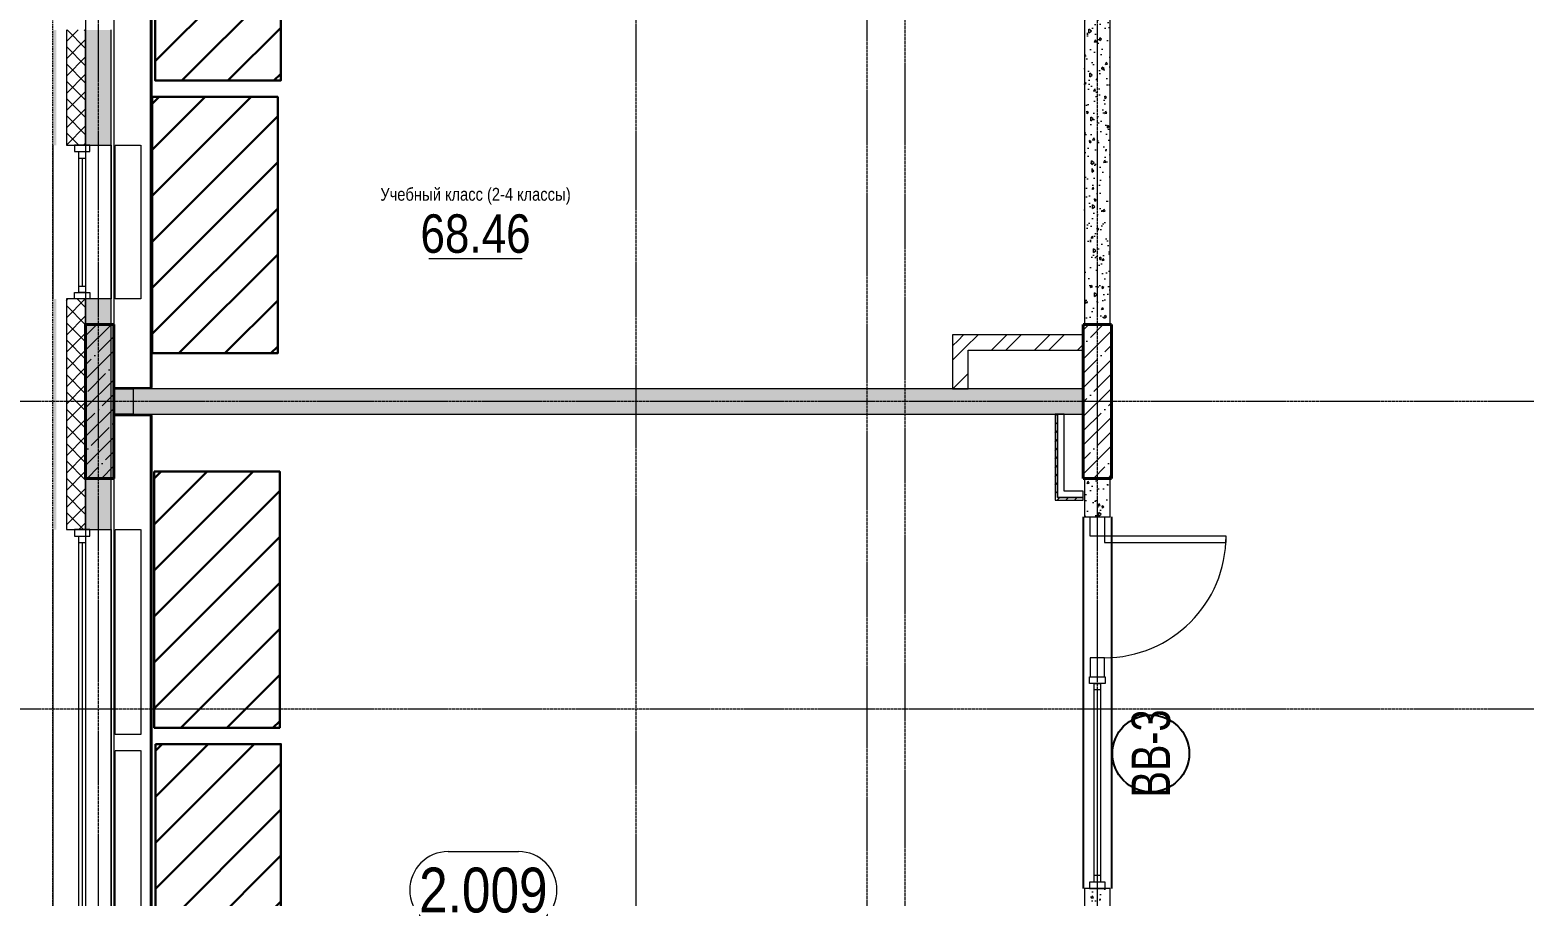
# Model space of a CAD drawing. Header units: millimetres. Extents: x -231292 to 573618, y -153144 to 564035.
# Drawn here: x 8348 to 20016, y 54670 to 61430 of the extents above; entities that cross this region are included whole.
import ezdxf
from ezdxf.enums import TextEntityAlignment as Align

# ---------------------------------------------------------------- set-up
doc = ezdxf.new("R2010")
doc.units = ezdxf.units.MM
for name, pattern in [('CENTER2', [28.575, 19.05, -3.175, 3.175, -3.175]), ('DASHED', [19.05, 12.7, -6.35]), ('HIDDEN2', [4.7625, 3.175, -1.5875])]:
    doc.linetypes.add(name, pattern=pattern)
doc.layers.get('0').update_dxf_attribs({"color": 250})
doc.layers.get('Defpoints').update_dxf_attribs({"color": 250})
for name, color, linetype, lineweight in [('10.3) строит. леса', 20, 'Continuous', 30), ('A-AREA', 250, 'Continuous', 15), ('A-Wall_Материал_Газоблок_Контур', 250, 'Continuous', 0), ('АР_Area', 250, 'Continuous', 5), ('АР_Витраж', 250, 'Continuous', 13), ('АР_Витраж марка', 250, 'Continuous', 9), ('АР_Двери_витраж', 250, 'Continuous', 9), ('АР_Колонны', 250, 'Continuous', 35), ('АР_Окна', 250, 'Continuous', 5), ('АР_Отопительные приборы', 250, 'HIDDEN2', 0), ('АР_площадь пом', 250, 'Continuous', 5), ('АР_Стены ГКЛ', 250, 'Continuous', 15), ('АР_Стены ЖБ', 250, 'Continuous', 35), ('АР_Стены кирпич', 250, 'Continuous', 20), ('АР_Стены ПЕНОблок', 250, 'Continuous', 20), ('АР_Утеплитель', 250, 'Continuous', 0), ('АР_Штриховка', 250, 'Continuous', 0), ('Зашивка радиаторов тип 1 (фанера и МДФ)', 250, 'Continuous', 0), ('КМ_Фахверки', 250, 'Continuous', 80), ('ОВ_Отопление', 250, 'Continuous', 0), ('РД_Оси_100', 250, 'Continuous', 0), ('РД_проем_инж перемыч_фахверк', 250, 'Continuous', 18)]:
    doc.layers.add(name, color=color, linetype=linetype, lineweight=lineweight)
doc.layers.add('АР_Делит', color=250, linetype='Continuous', lineweight=0, plot=False)
doc.layers.add('РД_Проем', color=250, linetype='Continuous', lineweight=0, plot=False)
doc.layers.add('РД_Витраж_вн', color=250, linetype='Continuous')
doc.styles.add('Arial_09', font='ARIALN.TTF', dxfattribs={"width": 0.9})
doc.styles.add('style1', font='ARIALN.TTF')
pattern_1 = [(45, (8883.4, 13229.69), (-112.2532, 112.2532), []), (45, (8995.66, 13229.69), (-112.2532, 112.2532), [198.4375, -39.6875, 0, -39.6875])]

# ---------------------------------------------------------------- blocks, each defined once
blk = doc.blocks.new('СОШ_2200_АР_ОСИ_М100_28.05.24')
at = {"layer": 'АР_Делит', "color": 5, "linetype": 'DASHED'}
blk.add_lwpolyline([(114955, 135155), (114955, -355), (93595.036, -355), (93595.036, 13855), (94145, 13855), (94145, 68320), (66055, 68320), (66055, 13857.73), (83455, 13857.73), (83455, -355), (45245, -355), (45245, 13145), (44695, 13145), (44695, 26755), (45245, 26755), (45245, 68320), (20455, 68320), (20455, 26755), (27955, 26755), (27955, 13145), (-355, 13145), (-355, 100855)], dxfattribs=at)
at = {"layer": 'РД_Оси_100', "linetype": 'CENTER2'}
for p, q in [((0, -6155), (0, 139938.679)), ((4200, -6155), (4200, 139938.679)), ((29555, 45300), (-5954.958, 45300)), ((29555, 42900), (-5954.958, 42900))]:
    blk.add_line(p, q, dxfattribs=at)
for points in [[(5849.555, 139938.679), (6000, 139538.679), (6000, -6194.559)], [(6300, -6195.83), (6300, 139538.679), (6450, 139938.679)], [(7800, -6155), (7800, 139938.679)]]:
    blk.add_lwpolyline(points, dxfattribs=at)
blk = doc.blocks.new('otv_в_стене')
at = {"linetype": 'Continuous'}
blk.add_lwpolyline([(0, -1), (0, 0), (1, 0), (1, -1)], close=True, dxfattribs=at)
blk.add_solid([(0, -1), (0, 0), (0.5, -0.5), (1, 0)], dxfattribs=at)
blk = doc.blocks.new('MOK-МаркаПом_овал_ареал')
for p, q in [((-2.75, 3), (2.75, 3)), ((-2.75, -3), (2.75, -3))]:
    blk.add_line(p, q)
for centre, radius, start, end in [((-2.75, 0), 3, 90, 270), ((2.75, 0), 3, 270, 90), ((-3.75, 0), 3.5, 0, 0.001)]:
    blk.add_arc(centre, radius, start, end)
at = {"color": 0, "style": 'style1'}
blk.add_attdef('АР-ПОМЕЩЕНИЕ:НОМЕР', text='', height=3.5, dxfattribs=at).set_placement((0, 0), align=Align.MIDDLE)
at = {"layer": 'Defpoints', "color": 2, "style": 'style1'}
blk.add_attdef('АР-ПОМЕЩЕНИЕ:НАИМЕНОВАНИЕ', text='', height=1, dxfattribs=at).set_placement((-0.09, -4.81), align=Align.MIDDLE)
blk = doc.blocks.new('MOK-МаркаПомещения1')
at = {"layer": 'A-AREA', "color": 0}
blk.add_line((-3.65, -1.94), (3.65, -1.94), dxfattribs=at)
at = {"layer": 'A-AREA', "color": 0, "style": 'style1'}
blk.add_attdef('АР-ПОМЕЩЕНИЕ:ПЛОЩАДЬ', text='', height=3, dxfattribs=at).set_placement((0, 0), align=Align.MIDDLE)
at = {"layer": 'Defpoints', "style": 'style1', "flags": 8}
blk.add_attdef('АР-ПОМЕЩЕНИЕ:НАИМЕНОВАНИЕ', text='', height=1, dxfattribs=at).set_placement((0, 2.96), align=Align.MIDDLE)
blk = doc.blocks.new('МаркаВитража1')
at = {"layer": 'Defpoints'}
blk.add_circle((0, 0), 3, dxfattribs=at)
at = {"color": 0, "linetype": 'ByBlock', "lineweight": -2, "style": 'Arial_09', "width": 0.9}
blk.add_attdef('АР-ОКНО:НАИМЕНОВАНИЕ', text='', height=3, dxfattribs=at).set_placement((0, 0), align=Align.MIDDLE)

msp = doc.modelspace()

# ---------------------------------------------------------------- hatches: boundary and pattern name
at = {"layer": '10.3) строит. леса'}
h = msp.add_hatch(dxfattribs=at)
h.set_pattern_fill('ANSI31', color=256, scale=80)
h.set_pattern_definition([(45, (13526.34, 206913.73), (-179.60512, 179.60512), [])])
h.paths.add_polyline_path([(9326.652, 63034.609), (9326.652, 61034.609), (10306.652, 61034.609), (10306.652, 63034.609)])
h = msp.add_hatch(dxfattribs=at)
h.set_pattern_fill('ANSI31', color=256, scale=80)
h.set_pattern_definition([(45, (13503.09, 204785.52), (-179.60512, 179.60512), [])])
h.paths.add_polyline_path([(9303.399, 60906.403), (9303.399, 58906.403), (10283.399, 58906.403), (10283.399, 60906.403)])
h = msp.add_hatch(dxfattribs=at)
h.set_pattern_fill('ANSI31', color=256, scale=80)
h.set_pattern_definition([(45, (13518.42, 201862.2), (-179.60512, 179.60512), [])])
h.paths.add_polyline_path([(9318.731, 57983.076), (9318.731, 55983.076), (10298.731, 55983.076), (10298.731, 57983.076)])
h = msp.add_hatch(dxfattribs=at)
h.set_pattern_fill('ANSI31', color=256, scale=80)
h.set_pattern_definition([(45, (13527.86, 199735.6), (-179.60512, 179.60512), [])])
h.paths.add_polyline_path([(9328.168, 55856.476), (9328.168, 53856.476), (10308.168, 53856.476), (10308.168, 55856.476)])
at = {"layer": 'АР_Стены ГКЛ', "linetype": 'Continuous', "lineweight": 0}
h = msp.add_hatch(dxfattribs=at)
h.set_pattern_fill('ANSI31', color=256, scale=15, style=0)
h.set_pattern_definition([(45, (8883.403, 13229.686), (-33.67596, 33.67596), [])])
h.paths.add_polyline_path([(16353.403, 57759.686), (16373.403, 57779.686), (16373.403, 58429.686), (16353.403, 58429.686)], flags=0)
h = msp.add_hatch(dxfattribs=at)
h.set_pattern_fill('ANSI31', color=256, scale=15, style=0)
h.set_pattern_definition([(45, (8883.403, 13229.686), (-33.67596, 33.67596), [])])
h.paths.add_polyline_path([(16573.403, 57759.686), (16573.403, 57779.686), (16373.403, 57779.686), (16353.403, 57759.686)], flags=0)
at = {"layer": 'АР_Штриховка', "linetype": 'Continuous', "lineweight": 0}
h = msp.add_hatch(dxfattribs=at)
h.set_pattern_fill('_U', color=256, style=0, pattern_type=0)
h.set_pattern_definition([(360, (8883.4027, 13229.6861), (-8e-17, 1), [])])
h.paths.add_polyline_path([(8528.403, 29029.686), (8553.403, 29029.686), (8553.403, 29929.686), (8528.403, 29929.686)], flags=0)
h.paths.add_polyline_path([(8528.403, 31129.686), (8553.403, 31129.686), (8553.403, 32029.686), (8528.403, 32029.686)], flags=0)
h.paths.add_polyline_path([(8528.403, 35329.686), (8553.403, 35329.686), (8553.403, 36829.686), (8528.403, 36829.686)], flags=0)
h.paths.add_polyline_path([(8528.403, 39229.686), (8553.403, 39229.686), (8553.403, 40729.686), (8528.403, 40729.686)], flags=0)
h.paths.add_polyline_path([(8528.403, 41929.686), (8553.403, 41929.686), (8553.403, 42829.686), (8528.403, 42829.686)], flags=0)
h.paths.add_polyline_path([(8528.403, 44029.686), (8553.403, 44029.686), (8553.403, 44929.686), (8528.403, 44929.686)], flags=0)
h.paths.add_polyline_path([(8528.403, 48229.686), (8553.403, 48229.686), (8553.403, 50029.686), (8528.403, 50029.686)], flags=0)
h.paths.add_polyline_path([(8528.403, 51229.686), (8553.403, 51229.686), (8553.403, 52129.686), (8528.403, 52129.686)], flags=0)
h.paths.add_polyline_path([(8528.403, 53329.686), (8553.403, 53329.686), (8553.403, 54229.686), (8528.403, 54229.686)], flags=0)
h.paths.add_polyline_path([(8528.403, 57529.686), (8553.403, 57529.686), (8553.403, 59329.686), (8528.403, 59329.686)], flags=0)
h.paths.add_polyline_path([(8528.403, 60529.686), (8553.403, 60529.686), (8553.403, 61429.686), (8528.403, 61429.686)], flags=0)
h.paths.add_polyline_path([(8528.403, 62629.686), (8553.403, 62629.686), (8553.403, 63529.686), (8528.403, 63529.686)], flags=0)
h.paths.add_polyline_path([(8528.403, 66829.686), (8553.403, 66829.686), (8553.403, 68629.686), (8528.403, 68629.686)], flags=0)
h.paths.add_polyline_path([(8528.403, 69829.686), (8553.403, 69829.686), (8553.403, 70729.686), (8528.403, 70729.686)], flags=0)
h.paths.add_polyline_path([(8528.403, 71929.686), (8553.403, 71929.686), (8553.403, 72829.686), (8528.403, 72829.686)], flags=0)
h.paths.add_polyline_path([(8528.403, 76129.686), (8553.403, 76129.686), (8553.403, 77829.686), (8528.403, 77829.686)], flags=0)
h.paths.add_polyline_path([(8528.403, 80229.686), (8553.403, 80229.686), (8553.403, 81129.686), (8528.403, 81129.686)], flags=0)
h.paths.add_polyline_path([(8528.403, 82629.686), (8553.403, 82629.686), (8553.403, 83829.686), (8528.403, 83829.686)], flags=0)
h.paths.add_polyline_path([(8528.403, 86229.686), (8553.403, 86229.686), (8553.403, 87129.686), (8528.403, 87129.686)], flags=0)
h.paths.add_polyline_path([(8528.403, 88629.686), (8553.403, 88629.686), (8553.403, 89829.686), (8528.403, 89829.686)], flags=0)
h.paths.add_polyline_path([(8528.403, 92229.686), (8553.403, 92229.686), (8553.403, 93129.686), (8528.403, 93129.686)], flags=0)
h.paths.add_polyline_path([(8528.403, 94629.686), (8553.403, 94629.686), (8553.403, 96129.686), (8528.403, 96129.686)], flags=0)
h.paths.add_polyline_path([(8528.403, 98529.686), (8553.403, 98529.686), (8553.403, 99429.686), (8528.403, 99429.686)], flags=0)
h.paths.add_polyline_path([(8528.403, 100929.686), (8553.403, 100929.686), (8553.403, 102329.686), (8528.403, 102329.686)], flags=0)
h.paths.add_polyline_path([(8528.403, 103529.686), (8553.403, 103529.686), (8553.403, 104029.686), (8528.403, 104029.686)], flags=0)
h = msp.add_hatch(dxfattribs=at)
h.set_pattern_fill('ANSI37', color=256, scale=30, style=0)
h.set_pattern_definition([(45, (8883.4, 13229.69), (-67.35192, 67.35192), []), (135, (8883.4, 13229.69), (-67.35192, -67.35192), [])])
h.paths.add_polyline_path([(8633.403, 29029.686), (8783.403, 29029.686), (8783.403, 29929.686), (8633.403, 29929.686)], flags=0)
h.paths.add_polyline_path([(8633.403, 31129.686), (8783.403, 31129.686), (8783.403, 32029.686), (8633.403, 32029.686)], flags=0)
h.paths.add_polyline_path([(8633.403, 35329.686), (8783.403, 35329.686), (8783.403, 36829.686), (8633.403, 36829.686)], flags=0)
h.paths.add_polyline_path([(8633.403, 39229.686), (8783.403, 39229.686), (8783.403, 40729.686), (8633.403, 40729.686)], flags=0)
h.paths.add_polyline_path([(8633.403, 41929.686), (8783.403, 41929.686), (8783.403, 42829.686), (8633.403, 42829.686)], flags=0)
h.paths.add_polyline_path([(8633.403, 44029.686), (8783.403, 44029.686), (8783.403, 44929.686), (8633.403, 44929.686)], flags=0)
h.paths.add_polyline_path([(8633.403, 48229.686), (8783.403, 48229.686), (8783.403, 50029.686), (8633.403, 50029.686)], flags=0)
h.paths.add_polyline_path([(8633.403, 51229.686), (8783.403, 51229.686), (8783.403, 52129.686), (8633.403, 52129.686)], flags=0)
h.paths.add_polyline_path([(8633.403, 53329.686), (8783.403, 53329.686), (8783.403, 54229.686), (8633.403, 54229.686)], flags=0)
h.paths.add_polyline_path([(8633.403, 57529.686), (8783.403, 57529.686), (8783.403, 59329.686), (8633.403, 59329.686)], flags=0)
h.paths.add_polyline_path([(8633.403, 60529.686), (8783.403, 60529.686), (8783.403, 61429.686), (8633.403, 61429.686)], flags=0)
h.paths.add_polyline_path([(8633.403, 62629.686), (8783.403, 62629.686), (8783.403, 63529.686), (8633.403, 63529.686)], flags=0)
h.paths.add_polyline_path([(8633.403, 66829.686), (8783.403, 66829.686), (8783.403, 68629.686), (8633.403, 68629.686)], flags=0)
h.paths.add_polyline_path([(8633.403, 69829.686), (8783.403, 69829.686), (8783.403, 70729.686), (8633.403, 70729.686)], flags=0)
h.paths.add_polyline_path([(8633.403, 71929.686), (8783.403, 71929.686), (8783.403, 72829.686), (8633.403, 72829.686)], flags=0)
h.paths.add_polyline_path([(8633.403, 76129.686), (8783.403, 76129.686), (8783.403, 77829.686), (8633.403, 77829.686)], flags=0)
h.paths.add_polyline_path([(8633.403, 80229.686), (8783.403, 80229.686), (8783.403, 81129.686), (8633.403, 81129.686)], flags=0)
h.paths.add_polyline_path([(8633.403, 82629.686), (8783.403, 82629.686), (8783.403, 83829.686), (8633.403, 83829.686)], flags=0)
h.paths.add_polyline_path([(8633.403, 86229.686), (8783.403, 86229.686), (8783.403, 87129.686), (8633.403, 87129.686)], flags=0)
h.paths.add_polyline_path([(8633.403, 88629.686), (8783.403, 88629.686), (8783.403, 89829.686), (8633.403, 89829.686)], flags=0)
h.paths.add_polyline_path([(8633.403, 92229.686), (8783.403, 92229.686), (8783.403, 93129.686), (8633.403, 93129.686)], flags=0)
h.paths.add_polyline_path([(8633.403, 94629.686), (8783.403, 94629.686), (8783.403, 96129.686), (8633.403, 96129.686)], flags=0)
h.paths.add_polyline_path([(8633.403, 98529.686), (8783.403, 98529.686), (8783.403, 99429.686), (8633.403, 99429.686)], flags=0)
h.paths.add_polyline_path([(8633.403, 100929.686), (8783.403, 100929.686), (8783.403, 102329.686), (8633.403, 102329.686)], flags=0)
h.paths.add_polyline_path([(8633.403, 103529.686), (8783.403, 103529.686), (8783.403, 104029.686), (8633.403, 104029.686)], flags=0)
h = msp.add_hatch(dxfattribs=at)
h.set_pattern_fill('AR-CONC', color=256, style=0)
h.set_pattern_definition([(50, (8883.4, 13229.69), (182.18467, -15.93909), [19.05, -209.55]), (355, (8883.4, 13229.69), (-35.24342, 191.05685), [15.24, -167.6406]), (100.45144, (8898.58, 13228.36), (146.94125, 175.11775), [16.19, -178.09024]), (46.1842, (8883.4, 13280.49), (271.07904, -42.04233), [28.575, -314.325]), (96.63556, (8906, 13276.98), (237.4041, 247.4261), [24.285, -267.1356]), (351.18415, (8883.4, 13280.5), (237.4041, 247.4261), [22.86, -251.4597]), (21, (8908.8, 13267.79), (151.6144, -102.2652), [19.05, -209.55]), (326, (8908.8, 13267.79), (61.80203, 184.18797), [15.24, -167.64]), (71.45144, (8921.44, 13259.26), (213.41642, 81.92277), [16.19, -178.08994]), (37.5, (8883.4, 13229.686), (3.088603, 84.55504), [0, -165.608, 0, -170.18, 0, -168.275]), (7.5, (8883.4, 13229.69), (66.81966, 100.180575), [0, -97.028, 0, -161.798, 0, -64.135]), (327.5, (8826.76, 13229.686), (135.590595, -5.728744), [0, -63.5, 0, -198.12, 0, -262.89]), (317.5, (8801.36, 13229.69), (148.12918, 25.42649), [0, -82.55, 0, -131.572, 0, -186.69])])
h.paths.add_polyline_path([(8783.403, 29029.686), (8983.403, 29029.686), (8983.403, 29929.686), (8783.403, 29929.686)], flags=0)
h.paths.add_polyline_path([(8783.403, 31129.686), (8983.403, 31129.686), (8983.403, 32029.686), (8783.403, 32029.686)], flags=0)
h.paths.add_polyline_path([(8783.403, 35329.686), (8983.403, 35329.686), (8983.403, 36829.686), (8783.403, 36829.686)], flags=0)
h.paths.add_polyline_path([(8783.403, 39229.686), (8983.403, 39229.686), (8983.403, 40729.686), (8783.403, 40729.686)], flags=0)
h.paths.add_polyline_path([(8783.403, 41929.686), (8983.403, 41929.686), (8983.403, 42829.686), (8783.403, 42829.686)], flags=0)
h.paths.add_polyline_path([(8783.403, 44029.686), (8983.403, 44029.686), (8983.403, 44929.686), (8783.403, 44929.686)], flags=0)
h.paths.add_polyline_path([(8783.403, 48229.686), (8983.403, 48229.686), (8983.403, 50029.686), (8783.403, 50029.686)], flags=0)
h.paths.add_polyline_path([(8783.403, 51229.686), (8983.403, 51229.686), (8983.403, 52129.686), (8783.403, 52129.686)], flags=0)
h.paths.add_polyline_path([(8783.403, 53329.686), (8983.403, 53329.686), (8983.403, 54229.686), (8783.403, 54229.686)], flags=0)
h.paths.add_polyline_path([(8783.403, 57529.686), (8983.403, 57529.686), (8983.403, 59329.686), (8783.403, 59329.686)], flags=0)
h.paths.add_polyline_path([(8783.403, 60529.686), (8983.403, 60529.686), (8983.403, 61429.686), (8783.403, 61429.686)], flags=0)
h.paths.add_polyline_path([(8783.403, 62629.686), (8983.403, 62629.686), (8983.403, 63529.686), (8783.403, 63529.686)], flags=0)
h.paths.add_polyline_path([(8783.403, 66829.686), (8983.403, 66829.686), (8983.403, 68629.686), (8783.403, 68629.686)], flags=0)
h.paths.add_polyline_path([(8783.403, 69829.686), (8983.403, 69829.686), (8983.403, 70729.686), (8783.403, 70729.686)], flags=0)
h.paths.add_polyline_path([(8783.403, 71929.686), (8983.403, 71929.686), (8983.403, 72829.686), (8783.403, 72829.686)], flags=0)
h.paths.add_polyline_path([(8783.403, 76129.686), (8983.403, 76129.686), (8983.403, 77829.686), (8783.403, 77829.686)], flags=0)
h.paths.add_polyline_path([(8783.403, 80229.686), (8983.403, 80229.686), (8983.403, 81129.686), (8783.403, 81129.686)], flags=0)
h.paths.add_polyline_path([(8783.403, 82629.686), (8983.403, 82629.686), (8983.403, 83829.686), (8783.403, 83829.686)], flags=0)
h.paths.add_polyline_path([(8783.403, 86229.686), (8983.403, 86229.686), (8983.403, 87129.686), (8783.403, 87129.686)], flags=0)
h.paths.add_polyline_path([(8783.403, 88629.686), (8983.403, 88629.686), (8983.403, 89829.686), (8783.403, 89829.686)], flags=0)
h.paths.add_polyline_path([(8783.403, 92229.686), (8983.403, 92229.686), (8983.403, 93129.686), (8783.403, 93129.686)], flags=0)
h.paths.add_polyline_path([(8783.403, 94629.686), (8983.403, 94629.686), (8983.403, 96129.686), (8783.403, 96129.686)], flags=0)
h.paths.add_polyline_path([(8783.403, 98529.686), (8983.403, 98529.686), (8983.403, 99429.686), (8783.403, 99429.686)], flags=0)
h.paths.add_polyline_path([(8783.403, 100929.686), (8983.403, 100929.686), (8983.403, 102329.686), (8783.403, 102329.686)], flags=0)
h.paths.add_polyline_path([(8783.403, 103529.686), (8983.403, 103529.686), (8983.403, 104029.686), (8783.403, 104029.686)], flags=0)
h = msp.add_hatch(dxfattribs=at)
h.set_pattern_fill('AR-CONC', color=256, angle=45, style=0)
h.set_pattern_definition([(95, (8883.4, 13229.69), (140.09465, 117.5534), [19.05, -209.55]), (40, (8883.4, 13229.69), (-160.01845, 110.1767), [15.24, -167.6406]), (145.45144, (8895.08, 13239.48), (-19.9238, 227.7301), [16.19, -178.09024]), (91.1842, (8847.48, 13265.6), (221.4102, 161.9534), [28.575, -314.325]), (141.63556, (8865.93, 13279.1), (-7.0866, 342.8268), [24.285, -267.1356]), (36.18415, (8847.48, 13265.6), (-7.0866, 342.8268), [22.86, -251.4597]), (66, (8874.42, 13274.59), (179.52, 34.89515), [19.05, -209.55]), (11, (8874.42, 13274.59), (-86.5399, 173.9412), [15.24, -167.64]), (116.45145, (8889.38, 13277.5), (92.98005, 208.83634), [16.19, -178.08994]), (82.5, (8883.4, 13229.686), (-57.60547, 61.97341), [0, -165.608, 0, -170.18, 0, -168.275]), (52.5, (8883.4, 13229.69), (-23.58973, 118.087), [0, -97.028, 0, -161.798, 0, -64.135]), (12.5, (8843.35, 13189.634), (99.92786, 91.8262), [0, -63.5, 0, -198.12, 0, -262.89]), (2.5, (8825.39, 13171.67), (86.7639, 122.7224), [0, -82.55, 0, -131.572, 0, -186.69])])
h.paths.add_polyline_path([(16583.403, 59129.686), (16783.403, 59129.686), (16783.403, 62629.686), (16583.403, 62629.686)], flags=0)
at = {"layer": 'АР_Штриховка', "linetype": 'Continuous', "lineweight": 5}
h = msp.add_hatch(dxfattribs=at)
h.set_pattern_fill('ANSI35', color=256, scale=25, style=0)
h.set_pattern_definition(pattern_1)
h.paths.add_polyline_path([(8783.403, 57929.686), (9003.403, 57929.686), (9003.403, 59129.686), (8783.403, 59129.686)], flags=0)
at = {"layer": 'АР_Штриховка', "linetype": 'Continuous', "lineweight": 0}
h = msp.add_hatch(dxfattribs=at)
h.set_pattern_fill('ANSI32', color=256, scale=25, style=0)
h.set_pattern_definition([(45, (8883.4, 13229.69), (-168.3798, 168.3798), []), (45, (8995.66, 13229.69), (-168.3798, 168.3798), [])])
h.paths.add_polyline_path([(15553.403, 58629.686), (15673.403, 58629.686), (15673.403, 58929.686), (15553.403, 59049.686)], flags=0)
h = msp.add_hatch(dxfattribs=at)
h.set_pattern_fill('ANSI32', color=256, scale=25, style=0)
h.set_pattern_definition([(45, (8883.4, 13229.69), (-168.3798, 168.3798), []), (45, (8995.66, 13229.69), (-168.3798, 168.3798), [])])
h.paths.add_polyline_path([(15553.403, 59049.686), (15673.403, 58929.686), (16573.403, 58929.686), (16573.403, 59049.686)], flags=0)
at = {"layer": 'АР_Штриховка', "linetype": 'Continuous', "lineweight": 5}
h = msp.add_hatch(dxfattribs=at)
h.set_pattern_fill('ANSI35', color=256, scale=25, style=0)
h.set_pattern_definition(pattern_1)
h.paths.add_polyline_path([(16573.403, 57929.686), (16793.403, 57929.686), (16793.403, 59129.686), (16573.403, 59129.686)], flags=0)
at = {"layer": 'АР_Штриховка', "linetype": 'Continuous', "lineweight": 0}
h = msp.add_hatch(dxfattribs=at)
h.set_pattern_fill('AR-CONC', color=256, angle=45, style=0)
h.set_pattern_definition([(95, (8883.4, 13229.69), (140.09465, 117.5534), [19.05, -209.55]), (40, (8883.4, 13229.69), (-160.01845, 110.1767), [15.24, -167.6406]), (145.45144, (8895.08, 13239.48), (-19.9238, 227.7301), [16.19, -178.09024]), (91.1842, (8847.48, 13265.6), (221.4102, 161.9534), [28.575, -314.325]), (141.63556, (8865.93, 13279.1), (-7.0866, 342.8268), [24.285, -267.1356]), (36.18415, (8847.48, 13265.6), (-7.0866, 342.8268), [22.86, -251.4597]), (66, (8874.42, 13274.59), (179.52, 34.89515), [19.05, -209.55]), (11, (8874.42, 13274.59), (-86.5399, 173.9412), [15.24, -167.64]), (116.45144, (8889.38, 13277.5), (92.98005, 208.83634), [16.19, -178.08994]), (82.5, (8883.4, 13229.686), (-57.60547, 61.97341), [0, -165.608, 0, -170.18, 0, -168.275]), (52.5, (8883.4, 13229.69), (-23.58973, 118.087), [0, -97.028, 0, -161.798, 0, -64.135]), (12.5, (8843.35, 13189.634), (99.92786, 91.8262), [0, -63.5, 0, -198.12, 0, -262.89]), (2.5, (8825.39, 13171.67), (86.7639, 122.7224), [0, -82.55, 0, -131.572, 0, -186.69])])
h.paths.add_polyline_path([(9003.403, 58629.686), (9003.403, 58429.686), (16573.403, 58429.686), (16573.403, 58629.686)], flags=0)
h = msp.add_hatch(dxfattribs=at)
h.set_pattern_fill('AR-CONC', color=256, angle=45, style=0)
h.set_pattern_definition([(95, (8883.4, 13229.69), (140.09465, 117.5534), [19.05, -209.55]), (40, (8883.4, 13229.69), (-160.01845, 110.1767), [15.24, -167.6406]), (145.45144, (8895.08, 13239.48), (-19.9238, 227.7301), [16.19, -178.09024]), (91.1842, (8847.48, 13265.6), (221.4102, 161.9534), [28.575, -314.325]), (141.63556, (8865.93, 13279.1), (-7.0866, 342.8268), [24.285, -267.1356]), (36.18415, (8847.48, 13265.6), (-7.0866, 342.8268), [22.86, -251.4597]), (66, (8874.42, 13274.59), (179.52, 34.89515), [19.05, -209.55]), (11, (8874.42, 13274.59), (-86.5399, 173.9412), [15.24, -167.64]), (116.45145, (8889.38, 13277.5), (92.98005, 208.83634), [16.19, -178.0899]), (82.5, (8883.4, 13229.686), (-57.60547, 61.97341), [0, -165.608, 0, -170.18, 0, -168.275]), (52.5, (8883.4, 13229.69), (-23.58973, 118.087), [0, -97.028, 0, -161.798, 0, -64.135]), (12.5, (8843.35, 13189.634), (99.92786, 91.8262), [0, -63.5, 0, -198.12, 0, -262.89]), (2.5, (8825.39, 13171.67), (86.7639, 122.7224), [0, -82.55, 0, -131.572, 0, -186.69])])
h.paths.add_polyline_path([(16583.403, 54229.686), (16783.403, 54229.686), (16783.403, 54729.686), (16583.403, 54729.686)], flags=0)
h.paths.add_polyline_path([(16583.403, 57629.686), (16783.403, 57629.686), (16783.403, 57929.686), (16583.403, 57929.686)], flags=0)

# ---------------------------------------------------------------- linework, layer by layer
at = {"layer": '10.3) строит. леса'}
for points in [[(9326.652, 63034.609), (9326.652, 61034.609), (10306.652, 61034.609), (10306.652, 63034.609)], [(9303.399, 60906.403), (9303.399, 58906.403), (10283.399, 58906.403), (10283.399, 60906.403)], [(9318.731, 57983.076), (9318.731, 55983.076), (10298.731, 55983.076), (10298.731, 57983.076)], [(9328.168, 55856.476), (9328.168, 53856.476), (10308.168, 53856.476), (10308.168, 55856.476)]]:
    msp.add_lwpolyline(points, close=True, dxfattribs=at)
at = {"layer": 'A-Wall_Материал_Газоблок_Контур', "linetype": 'Continuous', "lineweight": 0}
for p, q in [((8528.403, 60529.686), (8528.403, 59329.686)), ((8983.403, 59329.686), (8983.403, 60529.686)), ((8528.403, 57529.686), (8528.403, 54229.686)), ((8983.403, 54229.686), (8983.403, 57529.686))]:
    msp.add_line(p, q, dxfattribs=at)
at = {"layer": 'АР_Витраж', "linetype": 'Continuous', "lineweight": 5}
for p, q in [((16573.403, 54729.686), (16573.403, 56379.686)), ((16793.403, 54729.686), (16793.403, 56379.686))]:
    msp.add_line(p, q, dxfattribs=at)
at = {"layer": 'АР_Витраж', "linetype": 'Continuous', "lineweight": 13}
for p, q in [((16708.403, 56279.686), (16658.403, 56279.686)), ((16683.403, 54829.686), (16683.403, 56279.686)), ((16708.403, 54829.686), (16658.403, 54829.686))]:
    msp.add_line(p, q, dxfattribs=at)
for points in [[(16623.403, 56329.686), (16623.403, 56379.686), (16743.403, 56379.686), (16743.403, 56329.686)], [(16708.403, 54779.686), (16658.403, 54779.686), (16658.403, 56329.686), (16708.403, 56329.686)], [(16623.403, 54779.686), (16623.403, 54729.686), (16743.403, 54729.686), (16743.403, 54779.686)]]:
    msp.add_lwpolyline(points, close=True, dxfattribs=at)
at = {"layer": 'АР_Двери_витраж', "linetype": 'Continuous', "lineweight": 9}
for points in [[(16628.403, 57479.686), (16628.403, 57629.686), (16738.403, 57629.686), (16738.403, 57479.686)], [(16738.403, 57479.686), (16738.403, 57429.686), (17688.403, 57429.686), (17688.403, 57479.686)], [(16628.403, 56529.686), (16628.403, 56379.686), (16738.403, 56379.686), (16738.403, 56529.686)]]:
    msp.add_lwpolyline(points, close=True, dxfattribs=at)
msp.add_arc((16738.403, 57479.686), 950, 270, 0, dxfattribs=at)
at = {"layer": 'АР_Колонны', "linetype": 'HIDDEN2', "lineweight": 25}
for p, q in [((8783.403, 59129.686), (9003.403, 59129.686)), ((8783.403, 57929.686), (8783.403, 59129.686)), ((9003.403, 59129.686), (9003.403, 57929.686)), ((16573.403, 59129.686), (16793.403, 59129.686)), ((16573.403, 57929.686), (16573.403, 59129.686)), ((16793.403, 59129.686), (16793.403, 57929.686)), ((9003.403, 57929.686), (8783.403, 57929.686)), ((16793.403, 57929.686), (16573.403, 57929.686))]:
    msp.add_line(p, q, dxfattribs=at)
at = {"layer": 'АР_Колонны', "linetype": 'Continuous', "lineweight": 35}
for p, q in [((8783.403, 59129.686), (9003.403, 59129.686)), ((8783.403, 57929.686), (8783.403, 59129.686)), ((9003.403, 57929.686), (9003.403, 59129.686)), ((16573.403, 59129.686), (16793.403, 59129.686)), ((16573.403, 57929.686), (16573.403, 59129.686)), ((16793.403, 57929.686), (16793.403, 59129.686)), ((8783.403, 57929.686), (9003.403, 57929.686)), ((16573.403, 57929.686), (16793.403, 57929.686))]:
    msp.add_line(p, q, dxfattribs=at)
at = {"layer": 'АР_Окна', "linetype": 'Continuous', "lineweight": 5}
for p, q in [((8528.403, 60529.686), (8528.403, 59329.686)), ((8983.403, 60529.686), (8983.403, 59329.686)), ((8730.903, 60429.686), (8780.903, 60429.686)), ((8755.903, 60429.686), (8755.903, 59429.686)), ((8730.903, 59429.686), (8780.903, 59429.686)), ((8528.403, 57529.686), (8528.403, 54229.686)), ((8983.403, 57529.686), (8983.403, 54229.686)), ((8730.903, 57429.686), (8780.903, 57429.686)), ((8755.903, 57429.686), (8755.903, 54329.686))]:
    msp.add_line(p, q, dxfattribs=at)
for points in [[(8815.903, 60479.686), (8815.903, 60529.686), (8695.903, 60529.686), (8695.903, 60479.686)], [(8730.903, 60479.686), (8780.903, 60479.686), (8780.903, 59379.686), (8730.903, 59379.686)], [(8815.903, 59379.686), (8815.903, 59329.686), (8695.903, 59329.686), (8695.903, 59379.686)], [(8815.903, 57479.686), (8815.903, 57529.686), (8695.903, 57529.686), (8695.903, 57479.686)], [(8730.903, 57479.686), (8780.903, 57479.686), (8780.903, 54279.686), (8730.903, 54279.686)]]:
    msp.add_lwpolyline(points, close=True, dxfattribs=at)
at = {"layer": 'АР_Отопительные приборы'}
for points in [[(9013.403, 60529.686), (9213.403, 60529.686), (9213.403, 59329.686), (9013.403, 59329.686)], [(9013.403, 57529.686), (9213.403, 57529.686), (9213.403, 55929.686), (9013.403, 55929.686)], [(9013.403, 55805.162), (9213.403, 55805.162), (9213.403, 54205.162), (9013.403, 54205.162)]]:
    msp.add_lwpolyline(points, close=True, dxfattribs=at)
at = {"layer": 'АР_Стены ГКЛ', "linetype": 'Continuous', "lineweight": 5}
for p, q in [((16373.403, 58429.686), (16353.403, 58429.686)), ((16353.403, 58429.686), (16353.403, 57759.686)), ((16423.403, 58429.686), (16373.403, 58429.686)), ((16373.403, 58429.686), (16373.403, 57779.686)), ((16373.403, 57779.686), (16373.403, 58429.686)), ((16423.403, 57829.686), (16423.403, 58429.686)), ((16353.403, 57759.686), (16573.403, 57759.686)), ((16373.403, 57779.686), (16573.403, 57779.686)), ((16573.403, 57779.686), (16373.403, 57779.686)), ((16573.403, 57829.686), (16423.403, 57829.686)), ((16573.403, 57779.686), (16573.403, 57829.686)), ((16573.403, 57759.686), (16573.403, 57779.686))]:
    msp.add_line(p, q, dxfattribs=at)
at = {"layer": 'АР_Стены ЖБ', "linetype": 'Continuous', "lineweight": 40}
for p, q in [((9003.403, 59129.686), (8783.403, 59129.686)), ((8783.403, 59129.686), (8783.403, 57929.686)), ((9003.403, 57929.686), (9003.403, 59129.686)), ((16793.403, 59129.686), (16573.403, 59129.686)), ((16573.403, 59129.686), (16573.403, 57929.686)), ((16793.403, 57929.686), (16793.403, 59129.686)), ((8783.403, 57929.686), (9003.403, 57929.686)), ((16573.403, 57929.686), (16793.403, 57929.686))]:
    msp.add_line(p, q, dxfattribs=at)
at = {"layer": 'АР_Стены кирпич', "linetype": 'Continuous', "lineweight": 20}
for p, q in [((15553.403, 59049.686), (15553.403, 58629.686)), ((16573.403, 59049.686), (15553.403, 59049.686)), ((16573.403, 58929.686), (16573.403, 59049.686)), ((15673.403, 58629.686), (15673.403, 58929.686)), ((15673.403, 58929.686), (16573.403, 58929.686)), ((15553.403, 58629.686), (15673.403, 58629.686))]:
    msp.add_line(p, q, dxfattribs=at)
at = {"layer": 'АР_Стены ПЕНОблок', "linetype": 'Continuous', "lineweight": 20}
for p, q in [((16583.403, 62629.686), (16583.403, 59129.686)), ((16783.403, 59129.686), (16783.403, 62629.686)), ((8783.403, 61429.686), (8783.403, 60529.686)), ((8983.403, 60529.686), (8983.403, 61429.686)), ((8783.403, 60529.686), (8983.403, 60529.686)), ((8983.403, 59329.686), (8783.403, 59329.686)), ((8783.403, 59329.686), (8783.403, 57529.686)), ((8983.403, 57529.686), (8983.403, 59329.686)), ((16583.403, 59129.686), (16783.403, 59129.686)), ((9003.403, 58629.686), (9003.403, 58429.686)), ((16573.403, 58629.686), (9003.403, 58629.686)), ((16573.403, 58429.686), (16573.403, 58629.686)), ((9003.403, 58429.686), (16573.403, 58429.686)), ((16783.403, 57929.686), (16583.403, 57929.686)), ((16583.403, 57929.686), (16583.403, 57629.686)), ((16783.403, 57629.686), (16783.403, 57929.686)), ((8783.403, 57529.686), (8983.403, 57529.686)), ((16583.403, 57629.686), (16783.403, 57629.686)), ((16783.403, 54729.686), (16583.403, 54729.686)), ((16583.403, 54729.686), (16583.403, 54229.686)), ((16783.403, 54229.686), (16783.403, 54729.686))]:
    msp.add_line(p, q, dxfattribs=at)
at = {"layer": 'АР_Утеплитель', "linetype": 'Continuous', "lineweight": 0}
for p, q in [((8633.403, 61429.686), (8633.403, 60529.686)), ((8783.403, 60529.686), (8783.403, 61429.686)), ((8633.403, 60529.686), (8783.403, 60529.686)), ((8783.403, 59329.686), (8633.403, 59329.686)), ((8633.403, 59329.686), (8633.403, 57529.686)), ((8783.403, 57529.686), (8783.403, 59329.686)), ((8633.403, 57529.686), (8783.403, 57529.686))]:
    msp.add_line(p, q, dxfattribs=at)
at = {"layer": 'Зашивка радиаторов тип 1 (фанера и МДФ)', "linetype": 'Continuous', "lineweight": 0}
for p, q in [((9003.289, 67729.686), (9003.403, 58639.686)), ((9290.903, 58639.69), (9290.789, 67729.69)), ((9290.789, 67729.69), (9290.903, 58639.69)), ((9303.403, 58639.69), (9303.289, 67729.69)), ((9003.403, 58639.686), (9303.403, 58639.69)), ((9003.403, 58419.686), (9003.289, 49329.686)), ((9003.403, 58419.686), (9303.403, 58419.682)), ((9290.789, 49329.683), (9290.903, 58419.682)), ((9290.903, 58419.682), (9290.789, 49329.683)), ((9303.289, 49329.682), (9303.403, 58419.682))]:
    msp.add_line(p, q, dxfattribs=at)
at = {"layer": 'КМ_Фахверки', "lineweight": 5}
msp.add_lwpolyline([(79583.403, 81804.686), (103283.403, 81804.103), (103283.403, 13129.686), (123583.403, 13129.686), (123583.371, 148129.686), (81883.406, 148129.686), (81883.406, 142129.686), (46283.403, 142129.686), (46283.403, 113829.686), (8783.403, 113829.686), (8783.403, 26629.686), (36583.403, 26629.686), (36583.403, 39729.686), (29083.403, 39729.686), (29083.403, 81804.686), (54383.403, 81804.686), (54383.403, 13129.686), (92083.403, 13129.686), (92083.403, 26829.686), (74683.402, 26829.694), (74683.401, 81804.686), (79584.99, 81804.686)], dxfattribs=at)
at = {"layer": 'РД_Витраж_вн', "linetype": 'Continuous', "lineweight": -3}
for p, q in [((16573.403, 57629.686), (16573.403, 54729.686)), ((16793.403, 57629.686), (16793.403, 54729.686))]:
    msp.add_line(p, q, dxfattribs=at)
at = {"layer": 'РД_Проем', "linetype": 'Continuous', "lineweight": 0}
for p, q in [((16573.403, 57629.686), (16573.403, 54729.686)), ((16793.403, 57629.686), (16793.403, 54729.686))]:
    msp.add_line(p, q, dxfattribs=at)
at = {"layer": 'РД_проем_инж перемыч_фахверк', "linetype": 'Continuous', "lineweight": 18}
for p, q in [((16573.403, 57629.686), (16573.403, 54729.686)), ((16793.403, 57629.686), (16793.403, 54729.686))]:
    msp.add_line(p, q, dxfattribs=at)

# ---------------------------------------------------------------- block references
at = {"layer": 'АР_Area', "linetype": 'Continuous', "lineweight": 5, "xscale": 100, "yscale": 100, "zscale": 100}
msp.add_blockref('MOK-МаркаПом_овал_ареал', (11888.819, 54716.933), dxfattribs=at).add_auto_attribs({'АР-ПОМЕЩЕНИЕ:НОМЕР': '2.009', 'АР-ПОМЕЩЕНИЕ:НАИМЕНОВАНИЕ': 'Учебный класс (2-4 классы)'})
at = {"layer": 'АР_Витраж марка', "linetype": 'Continuous', "lineweight": 9, "xscale": 100, "yscale": 100, "zscale": 100, "rotation": 90}
msp.add_blockref('МаркаВитража1', (17100.916, 55782.766), dxfattribs=at).add_auto_attribs({'АР-ОКНО:НАИМЕНОВАНИЕ': 'ВВ-3'})
at = {"layer": 'АР_площадь пом', "linetype": 'Continuous', "lineweight": 5}
ref = msp.add_blockref('MOK-МаркаПомещения1', (11827.79, 59840.207), dxfattribs=dict(at, xscale=100, yscale=100, zscale=100))
ref.add_attrib('АР-ПОМЕЩЕНИЕ:НАИМЕНОВАНИЕ', 'Учебный класс (2-4 классы)', dxfattribs={"layer": 'Defpoints', "height": 100, "style": 'style1'}).set_placement((11827.79, 60135.769), align=Align.MIDDLE)
ref.add_attrib('АР-ПОМЕЩЕНИЕ:ПЛОЩАДЬ', '68.46', dxfattribs={"layer": 'A-AREA', "color": 0, "height": 300, "style": 'style1'}).set_placement((11827.79, 59840.207), align=Align.MIDDLE)
at = {"layer": 'ОВ_Отопление', "xscale": 150, "yscale": 200}
msp.add_blockref('otv_в_стене', (9003.403, 58629.686), dxfattribs=at)
at = {"layer": 'РД_Оси_100'}
msp.add_blockref('СОШ_2200_АР_ОСИ_М100_28.05.24', (8883.403, 13229.686), dxfattribs=at)

doc.saveas('drawing.dxf')
